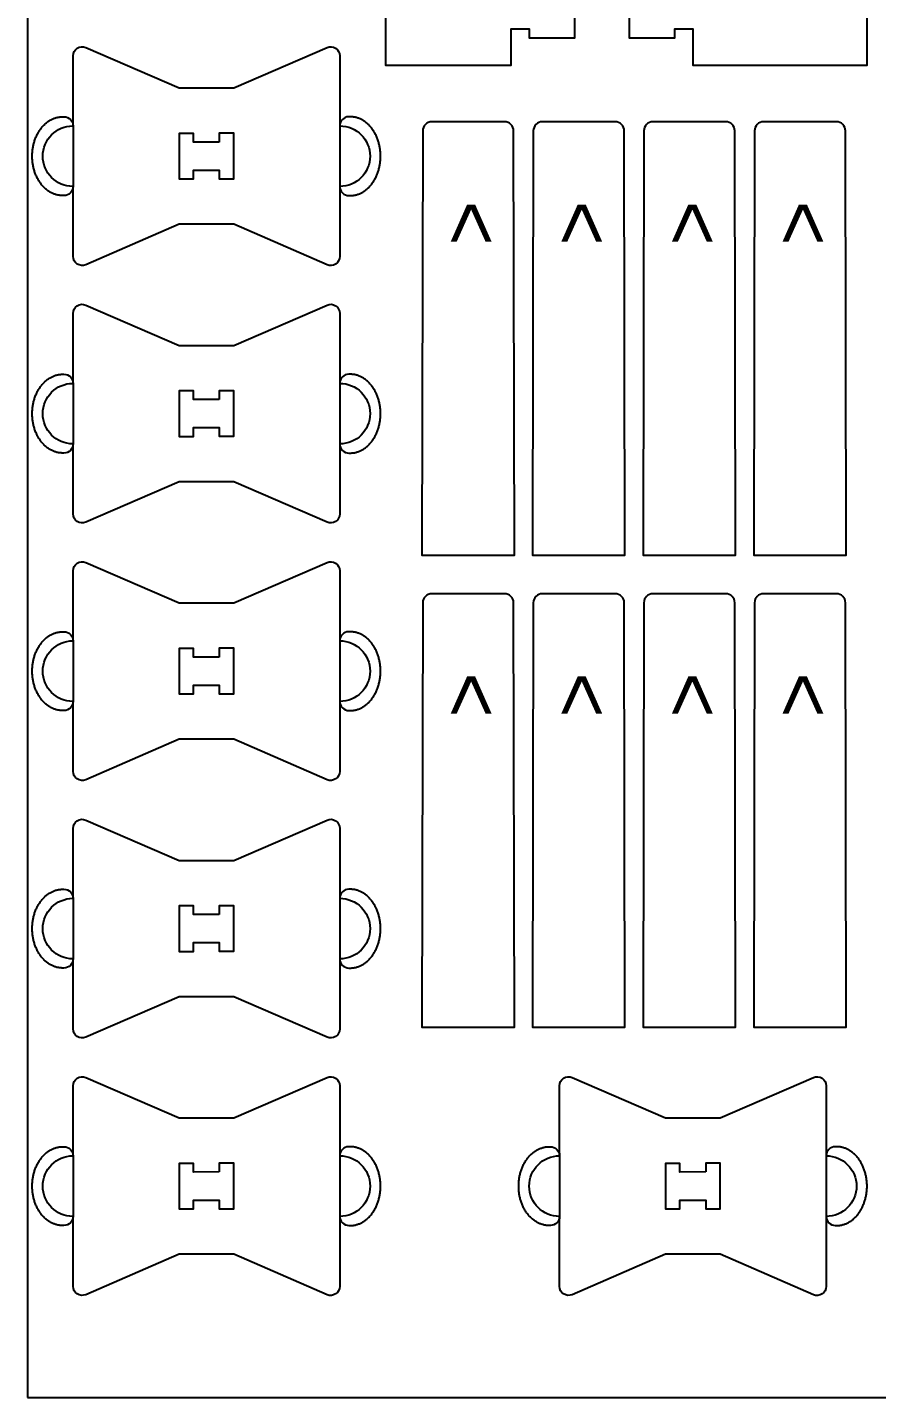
# Model space of a CAD drawing. Extents: x 0 to 12772, y 0 to 23683.
# Drawn here: x 2223 to 2783, y 1291 to 2196 of the extents above; entities that cross this region are included whole.
import ezdxf

# ---------------------------------------------------------------- set-up
doc = ezdxf.new("R2010")
doc.units = 0
for name, color, linetype in [('0_SHEET_SPRUCEPLY_2440X122', 1, 'CONTINUOUS'), ('1_ANYTOOL_1MMDEEP_LABELS_S', 2, 'CONTINUOUS'), ('3_ANYTOOL_CUTTHROUGH_INSID', 4, 'CONTINUOUS'), ('4_ANYTOOL_CUTTHROUGH_OUTSI', 5, 'CONTINUOUS'), ('5_ANYTOOL_HALF_MILL_9MM_IN', 3, 'CONTINUOUS')]:
    doc.layers.add(name, color=color, linetype=linetype)
doc.styles.add('MONOTXT_REGULAR', font='')
doc.styles.get('MONOTXT_REGULAR').set_extended_font_data('Monotxt')

msp = doc.modelspace()

# ---------------------------------------------------------------- linework, layer by layer
at = {"layer": '0_SHEET_SPRUCEPLY_2440X122'}
msp.add_lwpolyline([(2222.98, 1290.9), (3442.98, 1290.9), (3442.98, 3730.9), (2222.98, 3730.9)], close=True, dxfattribs=at)
at = {"layer": '3_ANYTOOL_CUTTHROUGH_INSID'}
for points in [[(2349.65, 2119.86), (2332.59, 2119.79), (2332.59, 2125.55), (2323.12, 2125.55), (2323.12, 2095.52), (2332.59, 2095.52), (2332.59, 2101.29), (2349.65, 2101.36), (2349.65, 2095.59), (2359.12, 2095.59), (2359.12, 2125.62), (2349.65, 2125.62)], [(2349.65, 1949.86), (2332.59, 1949.79), (2332.59, 1955.55), (2323.12, 1955.55), (2323.12, 1925.52), (2332.59, 1925.52), (2332.59, 1931.29), (2349.65, 1931.36), (2349.65, 1925.59), (2359.12, 1925.59), (2359.12, 1955.62), (2349.65, 1955.62)], [(2349.65, 1779.86), (2332.59, 1779.79), (2332.59, 1785.55), (2323.12, 1785.55), (2323.12, 1755.52), (2332.59, 1755.52), (2332.59, 1761.29), (2349.65, 1761.36), (2349.65, 1755.59), (2359.12, 1755.59), (2359.12, 1785.62), (2349.65, 1785.62)], [(2349.65, 1609.86), (2332.59, 1609.79), (2332.59, 1615.55), (2323.12, 1615.55), (2323.12, 1585.52), (2332.59, 1585.52), (2332.59, 1591.29), (2349.65, 1591.36), (2349.65, 1585.59), (2359.12, 1585.59), (2359.12, 1615.62), (2349.65, 1615.62)], [(2349.65, 1439.86), (2332.59, 1439.79), (2332.59, 1445.55), (2323.12, 1445.55), (2323.12, 1415.52), (2332.59, 1415.52), (2332.59, 1421.29), (2349.65, 1421.36), (2349.65, 1415.59), (2359.12, 1415.59), (2359.12, 1445.62), (2349.65, 1445.62)], [(2670.73, 1439.86), (2653.67, 1439.79), (2653.67, 1445.55), (2644.2, 1445.55), (2644.2, 1415.52), (2653.67, 1415.52), (2653.67, 1421.29), (2670.73, 1421.36), (2670.73, 1415.59), (2680.2, 1415.59), (2680.2, 1445.62), (2670.73, 1445.62)]]:
    msp.add_lwpolyline(points, close=True, dxfattribs=at)
at = {"layer": '4_ANYTOOL_CUTTHROUGH_OUTSI'}
for points in [[(2776.98, 2424.88), (2776.98, 2170.38), (2662.48, 2170.38), (2662.48, 2194.38), (2649.98, 2194.38), (2649.98, 2188.38), (2620.48, 2188.38), (2620.48, 2205.88)], [(2583.98, 2205.88), (2583.98, 2188.38), (2554.48, 2188.38), (2554.48, 2194.38), (2541.98, 2194.38), (2541.98, 2170.38), (2459.48, 2170.38), (2459.48, 2269.88)]]:
    msp.add_lwpolyline(points, dxfattribs=at)
for points in [[(2429.12, 2044.34, -0.539734), (2420.73, 2038.84), (2359.12, 2065.54), (2323.12, 2065.54), (2261.5, 2038.84, -0.539734), (2253.12, 2044.34), (2253.12, 2090.54, -1), (2253.12, 2130.54), (2253.12, 2176.73, -0.539734), (2261.5, 2182.24), (2323.12, 2155.54), (2359.12, 2155.54), (2420.73, 2182.24, -0.539734), (2429.12, 2176.73), (2429.12, 2130.54, -1), (2429.12, 2090.54)], [(2543.89, 2127.23, 0.414214), (2537.89, 2133.23), (2489.89, 2133.23, 0.414214), (2483.89, 2127.23), (2483.39, 1847.09), (2544.39, 1847.09)], [(2616.89, 2127.23, 0.414214), (2610.89, 2133.23), (2562.89, 2133.23, 0.414214), (2556.89, 2127.23), (2556.39, 1847.09), (2617.39, 1847.09)], [(2689.89, 2127.23, 0.414214), (2683.89, 2133.23), (2635.89, 2133.23, 0.414214), (2629.89, 2127.23), (2629.39, 1847.09), (2690.39, 1847.09)], [(2762.89, 2127.23, 0.414214), (2756.89, 2133.23), (2708.89, 2133.23, 0.414214), (2702.89, 2127.23), (2702.39, 1847.09), (2763.39, 1847.09)], [(2429.12, 1874.34, -0.539734), (2420.73, 1868.84), (2359.12, 1895.54), (2323.12, 1895.54), (2261.5, 1868.84, -0.539734), (2253.12, 1874.34), (2253.12, 1920.54, -1), (2253.12, 1960.54), (2253.12, 2006.73, -0.539734), (2261.5, 2012.24), (2323.12, 1985.54), (2359.12, 1985.54), (2420.73, 2012.24, -0.539734), (2429.12, 2006.73), (2429.12, 1960.54, -1), (2429.12, 1920.54)], [(2429.12, 1704.34, -0.539734), (2420.73, 1698.84), (2359.12, 1725.54), (2323.12, 1725.54), (2261.5, 1698.84, -0.539734), (2253.12, 1704.34), (2253.12, 1750.54, -1), (2253.12, 1790.54), (2253.12, 1836.73, -0.539734), (2261.5, 1842.24), (2323.12, 1815.54), (2359.12, 1815.54), (2420.73, 1842.24, -0.539734), (2429.12, 1836.73), (2429.12, 1790.54, -1), (2429.12, 1750.54)], [(2543.89, 1815.66, 0.414214), (2537.89, 1821.66), (2489.89, 1821.66, 0.414214), (2483.89, 1815.66), (2483.39, 1535.52), (2544.39, 1535.52)], [(2616.89, 1815.66, 0.414214), (2610.89, 1821.66), (2562.89, 1821.66, 0.414214), (2556.89, 1815.66), (2556.39, 1535.52), (2617.39, 1535.52)], [(2689.89, 1815.66, 0.414214), (2683.89, 1821.66), (2635.89, 1821.66, 0.414214), (2629.89, 1815.66), (2629.39, 1535.52), (2690.39, 1535.52)], [(2762.89, 1815.66, 0.414214), (2756.89, 1821.66), (2708.89, 1821.66, 0.414214), (2702.89, 1815.66), (2702.39, 1535.52), (2763.39, 1535.52)], [(2429.12, 1534.34, -0.539734), (2420.73, 1528.84), (2359.12, 1555.54), (2323.12, 1555.54), (2261.5, 1528.84, -0.539734), (2253.12, 1534.34), (2253.12, 1580.54, -1), (2253.12, 1620.54), (2253.12, 1666.73, -0.539734), (2261.5, 1672.24), (2323.12, 1645.54), (2359.12, 1645.54), (2420.73, 1672.24, -0.539734), (2429.12, 1666.73), (2429.12, 1620.54, -1), (2429.12, 1580.54)], [(2429.12, 1364.34, -0.539734), (2420.73, 1358.84), (2359.12, 1385.54), (2323.12, 1385.54), (2261.5, 1358.84, -0.539734), (2253.12, 1364.34), (2253.12, 1410.54, -1), (2253.12, 1450.54), (2253.12, 1496.73, -0.539734), (2261.5, 1502.24), (2323.12, 1475.54), (2359.12, 1475.54), (2420.73, 1502.24, -0.539734), (2429.12, 1496.73), (2429.12, 1450.54, -1), (2429.12, 1410.54)], [(2750.2, 1364.34, -0.539734), (2741.81, 1358.84), (2680.2, 1385.54), (2644.2, 1385.54), (2582.58, 1358.84, -0.539734), (2574.2, 1364.34), (2574.2, 1410.54, -1), (2574.2, 1450.54), (2574.2, 1496.73, -0.539734), (2582.58, 1502.24), (2644.2, 1475.54), (2680.2, 1475.54), (2741.81, 1502.24, -0.539734), (2750.2, 1496.73), (2750.2, 1450.54, -1), (2750.2, 1410.54)]]:
    msp.add_lwpolyline(points, format="xyb", close=True, dxfattribs=at)
at = {"layer": '5_ANYTOOL_HALF_MILL_9MM_IN'}
for points in [[(2246.13, 2084.52), (2245.69, 2084.53), (2245.24, 2084.55), (2244.79, 2084.58), (2244.34, 2084.63), (2243.88, 2084.69), (2243.42, 2084.76), (2242.96, 2084.85), (2242.5, 2084.96), (2242.03, 2085.08), (2241.57, 2085.21), (2241.1, 2085.36), (2240.63, 2085.53), (2240.17, 2085.71), (2239.7, 2085.91), (2239.24, 2086.12), (2238.78, 2086.35), (2238.32, 2086.6), (2237.86, 2086.86), (2237.41, 2087.14), (2236.96, 2087.43), (2236.51, 2087.74), (2236.07, 2088.06), (2235.63, 2088.41), (2235.2, 2088.76), (2234.78, 2089.13), (2234.36, 2089.52), (2233.95, 2089.92), (2233.54, 2090.34), (2233.14, 2090.77), (2232.76, 2091.21), (2232.38, 2091.67), (2232.01, 2092.14), (2231.65, 2092.62), (2231.29, 2093.12), (2230.95, 2093.62), (2230.62, 2094.14), (2230.3, 2094.66), (2230, 2095.2), (2229.7, 2095.74), (2229.41, 2096.3), (2229.14, 2096.86), (2228.88, 2097.43), (2228.63, 2098), (2228.39, 2098.58), (2228.16, 2099.17), (2227.95, 2099.76), (2227.75, 2100.36), (2227.56, 2100.95), (2227.38, 2101.56), (2227.22, 2102.16), (2227.07, 2102.76), (2226.93, 2103.37), (2226.8, 2103.98), (2226.68, 2104.58), (2226.58, 2105.19), (2226.49, 2105.79), (2226.41, 2106.4), (2226.34, 2107), (2226.28, 2107.59), (2226.24, 2108.19), (2226.2, 2108.78), (2226.18, 2109.37), (2226.16, 2110.52), (2226.18, 2111.68), (2226.2, 2112.27), (2226.24, 2112.86), (2226.28, 2113.45), (2226.34, 2114.05), (2226.41, 2114.65), (2226.49, 2115.26), (2226.58, 2115.86), (2226.69, 2116.47), (2226.8, 2117.07), (2226.93, 2117.68), (2227.07, 2118.28), (2227.22, 2118.89), (2227.39, 2119.49), (2227.56, 2120.09), (2227.75, 2120.69), (2227.95, 2121.29), (2228.17, 2121.88), (2228.39, 2122.47), (2228.63, 2123.05), (2228.88, 2123.62), (2229.15, 2124.19), (2229.42, 2124.75), (2229.71, 2125.31), (2230.01, 2125.85), (2230.31, 2126.39), (2230.64, 2126.91), (2230.97, 2127.43), (2231.31, 2127.93), (2231.66, 2128.43), (2232.02, 2128.91), (2232.39, 2129.38), (2232.77, 2129.84), (2233.16, 2130.28), (2233.56, 2130.71), (2233.97, 2131.13), (2234.38, 2131.53), (2234.8, 2131.91), (2235.22, 2132.29), (2235.66, 2132.64), (2236.09, 2132.98), (2236.54, 2133.31), (2236.98, 2133.62), (2237.44, 2133.91), (2237.89, 2134.19), (2238.35, 2134.45), (2238.81, 2134.7), (2239.27, 2134.93), (2239.74, 2135.14), (2240.21, 2135.34), (2240.67, 2135.52), (2241.14, 2135.69), (2241.61, 2135.84), (2242.07, 2135.97), (2242.54, 2136.09), (2243, 2136.19), (2243.47, 2136.28), (2243.93, 2136.36), (2244.38, 2136.42), (2244.84, 2136.47), (2245.29, 2136.5), (2245.74, 2136.52), (2246.18, 2136.52), (2247.12, 2136.52, -0.413668), (2253.12, 2130.54), (2253.12, 2090.54, -0.41476), (2247.12, 2084.52)], [(2436.11, 2084.52), (2436.55, 2084.53), (2437, 2084.55), (2437.45, 2084.58), (2437.9, 2084.63), (2438.36, 2084.69), (2438.82, 2084.76), (2439.28, 2084.85), (2439.74, 2084.96), (2440.21, 2085.08), (2440.67, 2085.21), (2441.14, 2085.36), (2441.6, 2085.53), (2442.07, 2085.71), (2442.53, 2085.91), (2443, 2086.12), (2443.46, 2086.35), (2443.92, 2086.6), (2444.38, 2086.86), (2444.83, 2087.14), (2445.28, 2087.43), (2445.73, 2087.74), (2446.17, 2088.06), (2446.61, 2088.41), (2447.04, 2088.76), (2447.46, 2089.13), (2447.88, 2089.52), (2448.29, 2089.92), (2448.7, 2090.34), (2449.09, 2090.77), (2449.48, 2091.21), (2449.86, 2091.67), (2450.23, 2092.14), (2450.59, 2092.62), (2450.94, 2093.12), (2451.28, 2093.62), (2451.61, 2094.14), (2451.93, 2094.66), (2452.24, 2095.2), (2452.54, 2095.74), (2452.83, 2096.3), (2453.1, 2096.86), (2453.36, 2097.43), (2453.61, 2098), (2453.85, 2098.58), (2454.08, 2099.17), (2454.29, 2099.76), (2454.49, 2100.36), (2454.68, 2100.95), (2454.86, 2101.56), (2455.02, 2102.16), (2455.17, 2102.76), (2455.31, 2103.37), (2455.44, 2103.98), (2455.55, 2104.58), (2455.66, 2105.19), (2455.75, 2105.79), (2455.83, 2106.4), (2455.9, 2107), (2455.95, 2107.59), (2456, 2108.19), (2456.04, 2108.78), (2456.06, 2109.37), (2456.08, 2110.52), (2456.06, 2111.68), (2456.04, 2112.27), (2456, 2112.86), (2455.95, 2113.45), (2455.9, 2114.05), (2455.83, 2114.65), (2455.75, 2115.26), (2455.66, 2115.86), (2455.55, 2116.47), (2455.44, 2117.07), (2455.31, 2117.68), (2455.17, 2118.28), (2455.02, 2118.89), (2454.85, 2119.49), (2454.68, 2120.09), (2454.49, 2120.69), (2454.29, 2121.29), (2454.07, 2121.88), (2453.84, 2122.47), (2453.61, 2123.05), (2453.36, 2123.62), (2453.09, 2124.19), (2452.82, 2124.75), (2452.53, 2125.31), (2452.23, 2125.85), (2451.92, 2126.39), (2451.6, 2126.91), (2451.27, 2127.43), (2450.93, 2127.93), (2450.58, 2128.43), (2450.22, 2128.91), (2449.85, 2129.38), (2449.46, 2129.84), (2449.08, 2130.28), (2448.68, 2130.71), (2448.27, 2131.13), (2447.86, 2131.53), (2447.44, 2131.91), (2447.01, 2132.29), (2446.58, 2132.64), (2446.14, 2132.98), (2445.7, 2133.31), (2445.25, 2133.62), (2444.8, 2133.91), (2444.35, 2134.19), (2443.89, 2134.45), (2443.43, 2134.7), (2442.96, 2134.93), (2442.5, 2135.14), (2442.03, 2135.34), (2441.57, 2135.52), (2441.1, 2135.69), (2440.63, 2135.84), (2440.17, 2135.97), (2439.7, 2136.09), (2439.24, 2136.19), (2438.77, 2136.28), (2438.31, 2136.36), (2437.86, 2136.42), (2437.4, 2136.47), (2436.95, 2136.5), (2436.5, 2136.52), (2436.06, 2136.52), (2435.12, 2136.52, 0.413668), (2429.12, 2130.54), (2429.12, 2090.54, 0.41476), (2435.12, 2084.52)], [(2246.13, 1914.52), (2245.69, 1914.53), (2245.24, 1914.55), (2244.79, 1914.58), (2244.34, 1914.63), (2243.88, 1914.69), (2243.42, 1914.76), (2242.96, 1914.85), (2242.5, 1914.96), (2242.03, 1915.08), (2241.57, 1915.21), (2241.1, 1915.36), (2240.63, 1915.53), (2240.17, 1915.71), (2239.7, 1915.91), (2239.24, 1916.12), (2238.78, 1916.35), (2238.32, 1916.6), (2237.86, 1916.86), (2237.41, 1917.14), (2236.96, 1917.43), (2236.51, 1917.74), (2236.07, 1918.06), (2235.63, 1918.41), (2235.2, 1918.76), (2234.78, 1919.13), (2234.36, 1919.52), (2233.95, 1919.92), (2233.54, 1920.34), (2233.14, 1920.77), (2232.76, 1921.21), (2232.38, 1921.67), (2232.01, 1922.14), (2231.65, 1922.62), (2231.29, 1923.12), (2230.95, 1923.62), (2230.62, 1924.14), (2230.3, 1924.66), (2230, 1925.2), (2229.7, 1925.74), (2229.41, 1926.3), (2229.14, 1926.86), (2228.88, 1927.43), (2228.63, 1928), (2228.39, 1928.58), (2228.16, 1929.17), (2227.95, 1929.76), (2227.75, 1930.36), (2227.56, 1930.95), (2227.38, 1931.56), (2227.22, 1932.16), (2227.07, 1932.76), (2226.93, 1933.37), (2226.8, 1933.98), (2226.68, 1934.58), (2226.58, 1935.19), (2226.49, 1935.79), (2226.41, 1936.4), (2226.34, 1937), (2226.28, 1937.59), (2226.24, 1938.19), (2226.2, 1938.78), (2226.18, 1939.37), (2226.16, 1940.52), (2226.18, 1941.68), (2226.2, 1942.27), (2226.24, 1942.86), (2226.28, 1943.45), (2226.34, 1944.05), (2226.41, 1944.65), (2226.49, 1945.26), (2226.58, 1945.86), (2226.69, 1946.47), (2226.8, 1947.07), (2226.93, 1947.68), (2227.07, 1948.28), (2227.22, 1948.89), (2227.39, 1949.49), (2227.56, 1950.09), (2227.75, 1950.69), (2227.95, 1951.29), (2228.17, 1951.88), (2228.39, 1952.47), (2228.63, 1953.05), (2228.88, 1953.62), (2229.15, 1954.19), (2229.42, 1954.75), (2229.71, 1955.31), (2230.01, 1955.85), (2230.31, 1956.39), (2230.64, 1956.91), (2230.97, 1957.43), (2231.31, 1957.93), (2231.66, 1958.43), (2232.02, 1958.91), (2232.39, 1959.38), (2232.77, 1959.84), (2233.16, 1960.28), (2233.56, 1960.71), (2233.97, 1961.13), (2234.38, 1961.53), (2234.8, 1961.91), (2235.22, 1962.29), (2235.66, 1962.64), (2236.09, 1962.98), (2236.54, 1963.31), (2236.98, 1963.62), (2237.44, 1963.91), (2237.89, 1964.19), (2238.35, 1964.45), (2238.81, 1964.7), (2239.27, 1964.93), (2239.74, 1965.14), (2240.21, 1965.34), (2240.67, 1965.52), (2241.14, 1965.69), (2241.61, 1965.84), (2242.07, 1965.97), (2242.54, 1966.09), (2243, 1966.19), (2243.47, 1966.28), (2243.93, 1966.36), (2244.38, 1966.42), (2244.84, 1966.47), (2245.29, 1966.5), (2245.74, 1966.52), (2246.18, 1966.52), (2247.12, 1966.52, -0.413668), (2253.12, 1960.54), (2253.12, 1920.54, -0.41476), (2247.12, 1914.52)], [(2436.11, 1914.52), (2436.55, 1914.53), (2437, 1914.55), (2437.45, 1914.58), (2437.9, 1914.63), (2438.36, 1914.69), (2438.82, 1914.76), (2439.28, 1914.85), (2439.74, 1914.96), (2440.21, 1915.08), (2440.67, 1915.21), (2441.14, 1915.36), (2441.6, 1915.53), (2442.07, 1915.71), (2442.53, 1915.91), (2443, 1916.12), (2443.46, 1916.35), (2443.92, 1916.6), (2444.38, 1916.86), (2444.83, 1917.14), (2445.28, 1917.43), (2445.73, 1917.74), (2446.17, 1918.06), (2446.61, 1918.41), (2447.04, 1918.76), (2447.46, 1919.13), (2447.88, 1919.52), (2448.29, 1919.92), (2448.7, 1920.34), (2449.09, 1920.77), (2449.48, 1921.21), (2449.86, 1921.67), (2450.23, 1922.14), (2450.59, 1922.62), (2450.94, 1923.12), (2451.28, 1923.62), (2451.61, 1924.14), (2451.93, 1924.66), (2452.24, 1925.2), (2452.54, 1925.74), (2452.83, 1926.3), (2453.1, 1926.86), (2453.36, 1927.43), (2453.61, 1928), (2453.85, 1928.58), (2454.08, 1929.17), (2454.29, 1929.76), (2454.49, 1930.36), (2454.68, 1930.95), (2454.86, 1931.56), (2455.02, 1932.16), (2455.17, 1932.76), (2455.31, 1933.37), (2455.44, 1933.98), (2455.55, 1934.58), (2455.66, 1935.19), (2455.75, 1935.79), (2455.83, 1936.4), (2455.9, 1937), (2455.95, 1937.59), (2456, 1938.19), (2456.04, 1938.78), (2456.06, 1939.37), (2456.08, 1940.52), (2456.06, 1941.68), (2456.04, 1942.27), (2456, 1942.86), (2455.95, 1943.45), (2455.9, 1944.05), (2455.83, 1944.65), (2455.75, 1945.26), (2455.66, 1945.86), (2455.55, 1946.47), (2455.44, 1947.07), (2455.31, 1947.68), (2455.17, 1948.28), (2455.02, 1948.89), (2454.85, 1949.49), (2454.68, 1950.09), (2454.49, 1950.69), (2454.29, 1951.29), (2454.07, 1951.88), (2453.84, 1952.47), (2453.61, 1953.05), (2453.36, 1953.62), (2453.09, 1954.19), (2452.82, 1954.75), (2452.53, 1955.31), (2452.23, 1955.85), (2451.92, 1956.39), (2451.6, 1956.91), (2451.27, 1957.43), (2450.93, 1957.93), (2450.58, 1958.43), (2450.22, 1958.91), (2449.85, 1959.38), (2449.46, 1959.84), (2449.08, 1960.28), (2448.68, 1960.71), (2448.27, 1961.13), (2447.86, 1961.53), (2447.44, 1961.91), (2447.01, 1962.29), (2446.58, 1962.64), (2446.14, 1962.98), (2445.7, 1963.31), (2445.25, 1963.62), (2444.8, 1963.91), (2444.35, 1964.19), (2443.89, 1964.45), (2443.43, 1964.7), (2442.96, 1964.93), (2442.5, 1965.14), (2442.03, 1965.34), (2441.57, 1965.52), (2441.1, 1965.69), (2440.63, 1965.84), (2440.17, 1965.97), (2439.7, 1966.09), (2439.24, 1966.19), (2438.77, 1966.28), (2438.31, 1966.36), (2437.86, 1966.42), (2437.4, 1966.47), (2436.95, 1966.5), (2436.5, 1966.52), (2436.06, 1966.52), (2435.12, 1966.52, 0.413668), (2429.12, 1960.54), (2429.12, 1920.54, 0.41476), (2435.12, 1914.52)], [(2246.13, 1744.52), (2245.69, 1744.53), (2245.24, 1744.55), (2244.79, 1744.58), (2244.34, 1744.63), (2243.88, 1744.69), (2243.42, 1744.76), (2242.96, 1744.85), (2242.5, 1744.96), (2242.03, 1745.08), (2241.57, 1745.21), (2241.1, 1745.36), (2240.63, 1745.53), (2240.17, 1745.71), (2239.7, 1745.91), (2239.24, 1746.12), (2238.78, 1746.35), (2238.32, 1746.6), (2237.86, 1746.86), (2237.41, 1747.14), (2236.96, 1747.43), (2236.51, 1747.74), (2236.07, 1748.06), (2235.63, 1748.41), (2235.2, 1748.76), (2234.78, 1749.13), (2234.36, 1749.52), (2233.95, 1749.92), (2233.54, 1750.34), (2233.14, 1750.77), (2232.76, 1751.21), (2232.38, 1751.67), (2232.01, 1752.14), (2231.65, 1752.62), (2231.29, 1753.12), (2230.95, 1753.62), (2230.62, 1754.14), (2230.3, 1754.66), (2230, 1755.2), (2229.7, 1755.74), (2229.41, 1756.3), (2229.14, 1756.86), (2228.88, 1757.43), (2228.63, 1758), (2228.39, 1758.58), (2228.16, 1759.17), (2227.95, 1759.76), (2227.75, 1760.36), (2227.56, 1760.95), (2227.38, 1761.56), (2227.22, 1762.16), (2227.07, 1762.76), (2226.93, 1763.37), (2226.8, 1763.98), (2226.68, 1764.58), (2226.58, 1765.19), (2226.49, 1765.79), (2226.41, 1766.4), (2226.34, 1767), (2226.28, 1767.59), (2226.24, 1768.19), (2226.2, 1768.78), (2226.18, 1769.37), (2226.16, 1770.52), (2226.18, 1771.68), (2226.2, 1772.27), (2226.24, 1772.86), (2226.28, 1773.45), (2226.34, 1774.05), (2226.41, 1774.65), (2226.49, 1775.26), (2226.58, 1775.86), (2226.69, 1776.47), (2226.8, 1777.07), (2226.93, 1777.68), (2227.07, 1778.28), (2227.22, 1778.89), (2227.39, 1779.49), (2227.56, 1780.09), (2227.75, 1780.69), (2227.95, 1781.29), (2228.17, 1781.88), (2228.39, 1782.47), (2228.63, 1783.05), (2228.88, 1783.62), (2229.15, 1784.19), (2229.42, 1784.75), (2229.71, 1785.31), (2230.01, 1785.85), (2230.31, 1786.39), (2230.64, 1786.91), (2230.97, 1787.43), (2231.31, 1787.93), (2231.66, 1788.43), (2232.02, 1788.91), (2232.39, 1789.38), (2232.77, 1789.84), (2233.16, 1790.28), (2233.56, 1790.71), (2233.97, 1791.13), (2234.38, 1791.53), (2234.8, 1791.91), (2235.22, 1792.29), (2235.66, 1792.64), (2236.09, 1792.98), (2236.54, 1793.31), (2236.98, 1793.62), (2237.44, 1793.91), (2237.89, 1794.19), (2238.35, 1794.45), (2238.81, 1794.7), (2239.27, 1794.93), (2239.74, 1795.14), (2240.21, 1795.34), (2240.67, 1795.52), (2241.14, 1795.69), (2241.61, 1795.84), (2242.07, 1795.97), (2242.54, 1796.09), (2243, 1796.19), (2243.47, 1796.28), (2243.93, 1796.36), (2244.38, 1796.42), (2244.84, 1796.47), (2245.29, 1796.5), (2245.74, 1796.52), (2246.18, 1796.52), (2247.12, 1796.52, -0.413668), (2253.12, 1790.54), (2253.12, 1750.54, -0.41476), (2247.12, 1744.52)], [(2436.11, 1744.52), (2436.55, 1744.53), (2437, 1744.55), (2437.45, 1744.58), (2437.9, 1744.63), (2438.36, 1744.69), (2438.82, 1744.76), (2439.28, 1744.85), (2439.74, 1744.96), (2440.21, 1745.08), (2440.67, 1745.21), (2441.14, 1745.36), (2441.6, 1745.53), (2442.07, 1745.71), (2442.53, 1745.91), (2443, 1746.12), (2443.46, 1746.35), (2443.92, 1746.6), (2444.38, 1746.86), (2444.83, 1747.14), (2445.28, 1747.43), (2445.73, 1747.74), (2446.17, 1748.06), (2446.61, 1748.41), (2447.04, 1748.76), (2447.46, 1749.13), (2447.88, 1749.52), (2448.29, 1749.92), (2448.7, 1750.34), (2449.09, 1750.77), (2449.48, 1751.21), (2449.86, 1751.67), (2450.23, 1752.14), (2450.59, 1752.62), (2450.94, 1753.12), (2451.28, 1753.62), (2451.61, 1754.14), (2451.93, 1754.66), (2452.24, 1755.2), (2452.54, 1755.74), (2452.83, 1756.3), (2453.1, 1756.86), (2453.36, 1757.43), (2453.61, 1758), (2453.85, 1758.58), (2454.08, 1759.17), (2454.29, 1759.76), (2454.49, 1760.36), (2454.68, 1760.95), (2454.86, 1761.56), (2455.02, 1762.16), (2455.17, 1762.76), (2455.31, 1763.37), (2455.44, 1763.98), (2455.55, 1764.58), (2455.66, 1765.19), (2455.75, 1765.79), (2455.83, 1766.4), (2455.9, 1767), (2455.95, 1767.59), (2456, 1768.19), (2456.04, 1768.78), (2456.06, 1769.37), (2456.08, 1770.52), (2456.06, 1771.68), (2456.04, 1772.27), (2456, 1772.86), (2455.95, 1773.45), (2455.9, 1774.05), (2455.83, 1774.65), (2455.75, 1775.26), (2455.66, 1775.86), (2455.55, 1776.47), (2455.44, 1777.07), (2455.31, 1777.68), (2455.17, 1778.28), (2455.02, 1778.89), (2454.85, 1779.49), (2454.68, 1780.09), (2454.49, 1780.69), (2454.29, 1781.29), (2454.07, 1781.88), (2453.84, 1782.47), (2453.61, 1783.05), (2453.36, 1783.62), (2453.09, 1784.19), (2452.82, 1784.75), (2452.53, 1785.31), (2452.23, 1785.85), (2451.92, 1786.39), (2451.6, 1786.91), (2451.27, 1787.43), (2450.93, 1787.93), (2450.58, 1788.43), (2450.22, 1788.91), (2449.85, 1789.38), (2449.46, 1789.84), (2449.08, 1790.28), (2448.68, 1790.71), (2448.27, 1791.13), (2447.86, 1791.53), (2447.44, 1791.91), (2447.01, 1792.29), (2446.58, 1792.64), (2446.14, 1792.98), (2445.7, 1793.31), (2445.25, 1793.62), (2444.8, 1793.91), (2444.35, 1794.19), (2443.89, 1794.45), (2443.43, 1794.7), (2442.96, 1794.93), (2442.5, 1795.14), (2442.03, 1795.34), (2441.57, 1795.52), (2441.1, 1795.69), (2440.63, 1795.84), (2440.17, 1795.97), (2439.7, 1796.09), (2439.24, 1796.19), (2438.77, 1796.28), (2438.31, 1796.36), (2437.86, 1796.42), (2437.4, 1796.47), (2436.95, 1796.5), (2436.5, 1796.52), (2436.06, 1796.52), (2435.12, 1796.52, 0.413668), (2429.12, 1790.54), (2429.12, 1750.54, 0.41476), (2435.12, 1744.52)], [(2246.13, 1574.52), (2245.69, 1574.53), (2245.24, 1574.55), (2244.79, 1574.58), (2244.34, 1574.63), (2243.88, 1574.69), (2243.42, 1574.76), (2242.96, 1574.85), (2242.5, 1574.96), (2242.03, 1575.08), (2241.57, 1575.21), (2241.1, 1575.36), (2240.63, 1575.53), (2240.17, 1575.71), (2239.7, 1575.91), (2239.24, 1576.12), (2238.78, 1576.35), (2238.32, 1576.6), (2237.86, 1576.86), (2237.41, 1577.14), (2236.96, 1577.43), (2236.51, 1577.74), (2236.07, 1578.06), (2235.63, 1578.41), (2235.2, 1578.76), (2234.78, 1579.13), (2234.36, 1579.52), (2233.95, 1579.92), (2233.54, 1580.34), (2233.14, 1580.77), (2232.76, 1581.21), (2232.38, 1581.67), (2232.01, 1582.14), (2231.65, 1582.62), (2231.29, 1583.12), (2230.95, 1583.62), (2230.62, 1584.14), (2230.3, 1584.66), (2230, 1585.2), (2229.7, 1585.74), (2229.41, 1586.3), (2229.14, 1586.86), (2228.88, 1587.43), (2228.63, 1588), (2228.39, 1588.58), (2228.16, 1589.17), (2227.95, 1589.76), (2227.75, 1590.36), (2227.56, 1590.95), (2227.38, 1591.56), (2227.22, 1592.16), (2227.07, 1592.76), (2226.93, 1593.37), (2226.8, 1593.98), (2226.68, 1594.58), (2226.58, 1595.19), (2226.49, 1595.79), (2226.41, 1596.4), (2226.34, 1597), (2226.28, 1597.59), (2226.24, 1598.19), (2226.2, 1598.78), (2226.18, 1599.37), (2226.16, 1600.52), (2226.18, 1601.68), (2226.2, 1602.27), (2226.24, 1602.86), (2226.28, 1603.45), (2226.34, 1604.05), (2226.41, 1604.65), (2226.49, 1605.26), (2226.58, 1605.86), (2226.69, 1606.47), (2226.8, 1607.07), (2226.93, 1607.68), (2227.07, 1608.28), (2227.22, 1608.89), (2227.39, 1609.49), (2227.56, 1610.09), (2227.75, 1610.69), (2227.95, 1611.29), (2228.17, 1611.88), (2228.39, 1612.47), (2228.63, 1613.05), (2228.88, 1613.62), (2229.15, 1614.19), (2229.42, 1614.75), (2229.71, 1615.31), (2230.01, 1615.85), (2230.31, 1616.39), (2230.64, 1616.91), (2230.97, 1617.43), (2231.31, 1617.93), (2231.66, 1618.43), (2232.02, 1618.91), (2232.39, 1619.38), (2232.77, 1619.84), (2233.16, 1620.28), (2233.56, 1620.71), (2233.97, 1621.13), (2234.38, 1621.53), (2234.8, 1621.91), (2235.22, 1622.29), (2235.66, 1622.64), (2236.09, 1622.98), (2236.54, 1623.31), (2236.98, 1623.62), (2237.44, 1623.91), (2237.89, 1624.19), (2238.35, 1624.45), (2238.81, 1624.7), (2239.27, 1624.93), (2239.74, 1625.14), (2240.21, 1625.34), (2240.67, 1625.52), (2241.14, 1625.69), (2241.61, 1625.84), (2242.07, 1625.97), (2242.54, 1626.09), (2243, 1626.19), (2243.47, 1626.28), (2243.93, 1626.36), (2244.38, 1626.42), (2244.84, 1626.47), (2245.29, 1626.5), (2245.74, 1626.52), (2246.18, 1626.52), (2247.12, 1626.52, -0.413668), (2253.12, 1620.54), (2253.12, 1580.54, -0.41476), (2247.12, 1574.52)], [(2436.11, 1574.52), (2436.55, 1574.53), (2437, 1574.55), (2437.45, 1574.58), (2437.9, 1574.63), (2438.36, 1574.69), (2438.82, 1574.76), (2439.28, 1574.85), (2439.74, 1574.96), (2440.21, 1575.08), (2440.67, 1575.21), (2441.14, 1575.36), (2441.6, 1575.53), (2442.07, 1575.71), (2442.53, 1575.91), (2443, 1576.12), (2443.46, 1576.35), (2443.92, 1576.6), (2444.38, 1576.86), (2444.83, 1577.14), (2445.28, 1577.43), (2445.73, 1577.74), (2446.17, 1578.06), (2446.61, 1578.41), (2447.04, 1578.76), (2447.46, 1579.13), (2447.88, 1579.52), (2448.29, 1579.92), (2448.7, 1580.34), (2449.09, 1580.77), (2449.48, 1581.21), (2449.86, 1581.67), (2450.23, 1582.14), (2450.59, 1582.62), (2450.94, 1583.12), (2451.28, 1583.62), (2451.61, 1584.14), (2451.93, 1584.66), (2452.24, 1585.2), (2452.54, 1585.74), (2452.83, 1586.3), (2453.1, 1586.86), (2453.36, 1587.43), (2453.61, 1588), (2453.85, 1588.58), (2454.08, 1589.17), (2454.29, 1589.76), (2454.49, 1590.36), (2454.68, 1590.95), (2454.86, 1591.56), (2455.02, 1592.16), (2455.17, 1592.76), (2455.31, 1593.37), (2455.44, 1593.98), (2455.55, 1594.58), (2455.66, 1595.19), (2455.75, 1595.79), (2455.83, 1596.4), (2455.9, 1597), (2455.95, 1597.59), (2456, 1598.19), (2456.04, 1598.78), (2456.06, 1599.37), (2456.08, 1600.52), (2456.06, 1601.68), (2456.04, 1602.27), (2456, 1602.86), (2455.95, 1603.45), (2455.9, 1604.05), (2455.83, 1604.65), (2455.75, 1605.26), (2455.66, 1605.86), (2455.55, 1606.47), (2455.44, 1607.07), (2455.31, 1607.68), (2455.17, 1608.28), (2455.02, 1608.89), (2454.85, 1609.49), (2454.68, 1610.09), (2454.49, 1610.69), (2454.29, 1611.29), (2454.07, 1611.88), (2453.84, 1612.47), (2453.61, 1613.05), (2453.36, 1613.62), (2453.09, 1614.19), (2452.82, 1614.75), (2452.53, 1615.31), (2452.23, 1615.85), (2451.92, 1616.39), (2451.6, 1616.91), (2451.27, 1617.43), (2450.93, 1617.93), (2450.58, 1618.43), (2450.22, 1618.91), (2449.85, 1619.38), (2449.46, 1619.84), (2449.08, 1620.28), (2448.68, 1620.71), (2448.27, 1621.13), (2447.86, 1621.53), (2447.44, 1621.91), (2447.01, 1622.29), (2446.58, 1622.64), (2446.14, 1622.98), (2445.7, 1623.31), (2445.25, 1623.62), (2444.8, 1623.91), (2444.35, 1624.19), (2443.89, 1624.45), (2443.43, 1624.7), (2442.96, 1624.93), (2442.5, 1625.14), (2442.03, 1625.34), (2441.57, 1625.52), (2441.1, 1625.69), (2440.63, 1625.84), (2440.17, 1625.97), (2439.7, 1626.09), (2439.24, 1626.19), (2438.77, 1626.28), (2438.31, 1626.36), (2437.86, 1626.42), (2437.4, 1626.47), (2436.95, 1626.5), (2436.5, 1626.52), (2436.06, 1626.52), (2435.12, 1626.52, 0.413668), (2429.12, 1620.54), (2429.12, 1580.54, 0.41476), (2435.12, 1574.52)], [(2246.13, 1404.52), (2245.69, 1404.53), (2245.24, 1404.55), (2244.79, 1404.58), (2244.34, 1404.63), (2243.88, 1404.69), (2243.42, 1404.76), (2242.96, 1404.85), (2242.5, 1404.96), (2242.03, 1405.08), (2241.57, 1405.21), (2241.1, 1405.36), (2240.63, 1405.53), (2240.17, 1405.71), (2239.7, 1405.91), (2239.24, 1406.12), (2238.78, 1406.35), (2238.32, 1406.6), (2237.86, 1406.86), (2237.41, 1407.14), (2236.96, 1407.43), (2236.51, 1407.74), (2236.07, 1408.06), (2235.63, 1408.41), (2235.2, 1408.76), (2234.78, 1409.13), (2234.36, 1409.52), (2233.95, 1409.92), (2233.54, 1410.34), (2233.14, 1410.77), (2232.76, 1411.21), (2232.38, 1411.67), (2232.01, 1412.14), (2231.65, 1412.62), (2231.29, 1413.12), (2230.95, 1413.62), (2230.62, 1414.14), (2230.3, 1414.66), (2230, 1415.2), (2229.7, 1415.74), (2229.41, 1416.3), (2229.14, 1416.86), (2228.88, 1417.43), (2228.63, 1418), (2228.39, 1418.58), (2228.16, 1419.17), (2227.95, 1419.76), (2227.75, 1420.36), (2227.56, 1420.95), (2227.38, 1421.56), (2227.22, 1422.16), (2227.07, 1422.76), (2226.93, 1423.37), (2226.8, 1423.98), (2226.68, 1424.58), (2226.58, 1425.19), (2226.49, 1425.79), (2226.41, 1426.4), (2226.34, 1427), (2226.28, 1427.59), (2226.24, 1428.19), (2226.2, 1428.78), (2226.18, 1429.37), (2226.16, 1430.52), (2226.18, 1431.68), (2226.2, 1432.27), (2226.24, 1432.86), (2226.28, 1433.45), (2226.34, 1434.05), (2226.41, 1434.65), (2226.49, 1435.26), (2226.58, 1435.86), (2226.69, 1436.47), (2226.8, 1437.07), (2226.93, 1437.68), (2227.07, 1438.28), (2227.22, 1438.89), (2227.39, 1439.49), (2227.56, 1440.09), (2227.75, 1440.69), (2227.95, 1441.29), (2228.17, 1441.88), (2228.39, 1442.47), (2228.63, 1443.05), (2228.88, 1443.62), (2229.15, 1444.19), (2229.42, 1444.75), (2229.71, 1445.31), (2230.01, 1445.85), (2230.31, 1446.39), (2230.64, 1446.91), (2230.97, 1447.43), (2231.31, 1447.93), (2231.66, 1448.43), (2232.02, 1448.91), (2232.39, 1449.38), (2232.77, 1449.84), (2233.16, 1450.28), (2233.56, 1450.71), (2233.97, 1451.13), (2234.38, 1451.53), (2234.8, 1451.91), (2235.22, 1452.29), (2235.66, 1452.64), (2236.09, 1452.98), (2236.54, 1453.31), (2236.98, 1453.62), (2237.44, 1453.91), (2237.89, 1454.19), (2238.35, 1454.45), (2238.81, 1454.7), (2239.27, 1454.93), (2239.74, 1455.14), (2240.21, 1455.34), (2240.67, 1455.52), (2241.14, 1455.69), (2241.61, 1455.84), (2242.07, 1455.97), (2242.54, 1456.09), (2243, 1456.19), (2243.47, 1456.28), (2243.93, 1456.36), (2244.38, 1456.42), (2244.84, 1456.47), (2245.29, 1456.5), (2245.74, 1456.52), (2246.18, 1456.52), (2247.12, 1456.52, -0.413668), (2253.12, 1450.54), (2253.12, 1410.54, -0.41476), (2247.12, 1404.52)], [(2436.11, 1404.52), (2436.55, 1404.53), (2437, 1404.55), (2437.45, 1404.58), (2437.9, 1404.63), (2438.36, 1404.69), (2438.82, 1404.76), (2439.28, 1404.85), (2439.74, 1404.96), (2440.21, 1405.08), (2440.67, 1405.21), (2441.14, 1405.36), (2441.6, 1405.53), (2442.07, 1405.71), (2442.53, 1405.91), (2443, 1406.12), (2443.46, 1406.35), (2443.92, 1406.6), (2444.38, 1406.86), (2444.83, 1407.14), (2445.28, 1407.43), (2445.73, 1407.74), (2446.17, 1408.06), (2446.61, 1408.41), (2447.04, 1408.76), (2447.46, 1409.13), (2447.88, 1409.52), (2448.29, 1409.92), (2448.7, 1410.34), (2449.09, 1410.77), (2449.48, 1411.21), (2449.86, 1411.67), (2450.23, 1412.14), (2450.59, 1412.62), (2450.94, 1413.12), (2451.28, 1413.62), (2451.61, 1414.14), (2451.93, 1414.66), (2452.24, 1415.2), (2452.54, 1415.74), (2452.83, 1416.3), (2453.1, 1416.86), (2453.36, 1417.43), (2453.61, 1418), (2453.85, 1418.58), (2454.08, 1419.17), (2454.29, 1419.76), (2454.49, 1420.36), (2454.68, 1420.95), (2454.86, 1421.56), (2455.02, 1422.16), (2455.17, 1422.76), (2455.31, 1423.37), (2455.44, 1423.98), (2455.55, 1424.58), (2455.66, 1425.19), (2455.75, 1425.79), (2455.83, 1426.4), (2455.9, 1427), (2455.95, 1427.59), (2456, 1428.19), (2456.04, 1428.78), (2456.06, 1429.37), (2456.08, 1430.52), (2456.06, 1431.68), (2456.04, 1432.27), (2456, 1432.86), (2455.95, 1433.45), (2455.9, 1434.05), (2455.83, 1434.65), (2455.75, 1435.26), (2455.66, 1435.86), (2455.55, 1436.47), (2455.44, 1437.07), (2455.31, 1437.68), (2455.17, 1438.28), (2455.02, 1438.89), (2454.85, 1439.49), (2454.68, 1440.09), (2454.49, 1440.69), (2454.29, 1441.29), (2454.07, 1441.88), (2453.84, 1442.47), (2453.61, 1443.05), (2453.36, 1443.62), (2453.09, 1444.19), (2452.82, 1444.75), (2452.53, 1445.31), (2452.23, 1445.85), (2451.92, 1446.39), (2451.6, 1446.91), (2451.27, 1447.43), (2450.93, 1447.93), (2450.58, 1448.43), (2450.22, 1448.91), (2449.85, 1449.38), (2449.46, 1449.84), (2449.08, 1450.28), (2448.68, 1450.71), (2448.27, 1451.13), (2447.86, 1451.53), (2447.44, 1451.91), (2447.01, 1452.29), (2446.58, 1452.64), (2446.14, 1452.98), (2445.7, 1453.31), (2445.25, 1453.62), (2444.8, 1453.91), (2444.35, 1454.19), (2443.89, 1454.45), (2443.43, 1454.7), (2442.96, 1454.93), (2442.5, 1455.14), (2442.03, 1455.34), (2441.57, 1455.52), (2441.1, 1455.69), (2440.63, 1455.84), (2440.17, 1455.97), (2439.7, 1456.09), (2439.24, 1456.19), (2438.77, 1456.28), (2438.31, 1456.36), (2437.86, 1456.42), (2437.4, 1456.47), (2436.95, 1456.5), (2436.5, 1456.52), (2436.06, 1456.52), (2435.12, 1456.52, 0.413668), (2429.12, 1450.54), (2429.12, 1410.54, 0.41476), (2435.12, 1404.52)], [(2567.21, 1404.52), (2566.77, 1404.53), (2566.32, 1404.55), (2565.87, 1404.58), (2565.41, 1404.63), (2564.96, 1404.69), (2564.5, 1404.76), (2564.04, 1404.85), (2563.57, 1404.96), (2563.11, 1405.08), (2562.65, 1405.21), (2562.18, 1405.36), (2561.71, 1405.53), (2561.25, 1405.71), (2560.78, 1405.91), (2560.32, 1406.12), (2559.86, 1406.35), (2559.4, 1406.6), (2558.94, 1406.86), (2558.49, 1407.14), (2558.04, 1407.43), (2557.59, 1407.74), (2557.15, 1408.06), (2556.71, 1408.41), (2556.28, 1408.76), (2555.85, 1409.13), (2555.44, 1409.52), (2555.02, 1409.92), (2554.62, 1410.34), (2554.22, 1410.77), (2553.84, 1411.21), (2553.46, 1411.67), (2553.09, 1412.14), (2552.72, 1412.62), (2552.37, 1413.12), (2552.03, 1413.62), (2551.7, 1414.14), (2551.38, 1414.66), (2551.07, 1415.2), (2550.78, 1415.74), (2550.49, 1416.3), (2550.22, 1416.86), (2549.95, 1417.43), (2549.7, 1418), (2549.47, 1418.58), (2549.24, 1419.17), (2549.03, 1419.76), (2548.83, 1420.36), (2548.64, 1420.95), (2548.46, 1421.56), (2548.3, 1422.16), (2548.15, 1422.76), (2548.01, 1423.37), (2547.88, 1423.98), (2547.76, 1424.58), (2547.66, 1425.19), (2547.57, 1425.79), (2547.49, 1426.4), (2547.42, 1427), (2547.36, 1427.59), (2547.32, 1428.19), (2547.28, 1428.78), (2547.26, 1429.37), (2547.24, 1430.52), (2547.26, 1431.68), (2547.28, 1432.27), (2547.32, 1432.86), (2547.36, 1433.45), (2547.42, 1434.05), (2547.49, 1434.65), (2547.57, 1435.26), (2547.66, 1435.86), (2547.77, 1436.47), (2547.88, 1437.07), (2548.01, 1437.68), (2548.15, 1438.28), (2548.3, 1438.89), (2548.46, 1439.49), (2548.64, 1440.09), (2548.83, 1440.69), (2549.03, 1441.29), (2549.25, 1441.88), (2549.47, 1442.47), (2549.71, 1443.05), (2549.96, 1443.62), (2550.22, 1444.19), (2550.5, 1444.75), (2550.79, 1445.31), (2551.08, 1445.85), (2551.39, 1446.39), (2551.71, 1446.91), (2552.05, 1447.43), (2552.39, 1447.93), (2552.74, 1448.43), (2553.1, 1448.91), (2553.47, 1449.38), (2553.85, 1449.84), (2554.24, 1450.28), (2554.64, 1450.71), (2555.04, 1451.13), (2555.46, 1451.53), (2555.88, 1451.91), (2556.3, 1452.29), (2556.74, 1452.64), (2557.17, 1452.98), (2557.62, 1453.31), (2558.06, 1453.62), (2558.52, 1453.91), (2558.97, 1454.19), (2559.43, 1454.45), (2559.89, 1454.7), (2560.35, 1454.93), (2560.82, 1455.14), (2561.28, 1455.34), (2561.75, 1455.52), (2562.22, 1455.69), (2562.69, 1455.84), (2563.15, 1455.97), (2563.62, 1456.09), (2564.08, 1456.19), (2564.54, 1456.28), (2565, 1456.36), (2565.46, 1456.42), (2565.92, 1456.47), (2566.37, 1456.5), (2566.82, 1456.52), (2567.26, 1456.52), (2568.2, 1456.52, -0.413668), (2574.2, 1450.54), (2574.2, 1410.54, -0.41476), (2568.2, 1404.52)], [(2757.19, 1404.52), (2757.63, 1404.53), (2758.08, 1404.55), (2758.53, 1404.58), (2758.98, 1404.63), (2759.44, 1404.69), (2759.9, 1404.76), (2760.36, 1404.85), (2760.82, 1404.96), (2761.29, 1405.08), (2761.75, 1405.21), (2762.22, 1405.36), (2762.68, 1405.53), (2763.15, 1405.71), (2763.61, 1405.91), (2764.08, 1406.12), (2764.54, 1406.35), (2765, 1406.6), (2765.46, 1406.86), (2765.91, 1407.14), (2766.36, 1407.43), (2766.81, 1407.74), (2767.25, 1408.06), (2767.69, 1408.41), (2768.12, 1408.76), (2768.54, 1409.13), (2768.96, 1409.52), (2769.37, 1409.92), (2769.78, 1410.34), (2770.17, 1410.77), (2770.56, 1411.21), (2770.94, 1411.67), (2771.31, 1412.14), (2771.67, 1412.62), (2772.02, 1413.12), (2772.36, 1413.62), (2772.69, 1414.14), (2773.01, 1414.66), (2773.32, 1415.2), (2773.62, 1415.74), (2773.9, 1416.3), (2774.18, 1416.86), (2774.44, 1417.43), (2774.69, 1418), (2774.93, 1418.58), (2775.16, 1419.17), (2775.37, 1419.76), (2775.57, 1420.36), (2775.76, 1420.95), (2775.93, 1421.56), (2776.1, 1422.16), (2776.25, 1422.76), (2776.39, 1423.37), (2776.52, 1423.98), (2776.63, 1424.58), (2776.74, 1425.19), (2776.83, 1425.79), (2776.91, 1426.4), (2776.98, 1427), (2777.03, 1427.59), (2777.08, 1428.19), (2777.12, 1428.78), (2777.14, 1429.37), (2777.16, 1430.52), (2777.14, 1431.68), (2777.12, 1432.27), (2777.08, 1432.86), (2777.03, 1433.45), (2776.98, 1434.05), (2776.91, 1434.65), (2776.83, 1435.26), (2776.73, 1435.86), (2776.63, 1436.47), (2776.52, 1437.07), (2776.39, 1437.68), (2776.25, 1438.28), (2776.1, 1438.89), (2775.93, 1439.49), (2775.75, 1440.09), (2775.57, 1440.69), (2775.36, 1441.29), (2775.15, 1441.88), (2774.92, 1442.47), (2774.68, 1443.05), (2774.43, 1443.62), (2774.17, 1444.19), (2773.9, 1444.75), (2773.61, 1445.31), (2773.31, 1445.85), (2773, 1446.39), (2772.68, 1446.91), (2772.35, 1447.43), (2772.01, 1447.93), (2771.66, 1448.43), (2771.3, 1448.91), (2770.92, 1449.38), (2770.54, 1449.84), (2770.15, 1450.28), (2769.76, 1450.71), (2769.35, 1451.13), (2768.94, 1451.53), (2768.52, 1451.91), (2768.09, 1452.29), (2767.66, 1452.64), (2767.22, 1452.98), (2766.78, 1453.31), (2766.33, 1453.62), (2765.88, 1453.91), (2765.43, 1454.19), (2764.97, 1454.45), (2764.51, 1454.7), (2764.04, 1454.93), (2763.58, 1455.14), (2763.11, 1455.34), (2762.64, 1455.52), (2762.18, 1455.69), (2761.71, 1455.84), (2761.24, 1455.97), (2760.78, 1456.09), (2760.31, 1456.19), (2759.85, 1456.28), (2759.39, 1456.36), (2758.93, 1456.42), (2758.48, 1456.47), (2758.03, 1456.5), (2757.58, 1456.52), (2757.13, 1456.52), (2756.2, 1456.52, 0.413668), (2750.2, 1450.54), (2750.2, 1410.54, 0.41476), (2756.2, 1404.52)]]:
    msp.add_lwpolyline(points, format="xyb", close=True, dxfattribs=at)

# ---------------------------------------------------------------- texts
at = {"layer": '1_ANYTOOL_1MMDEEP_LABELS_S', "char_height": 35, "width": 117.6757, "attachment_point": 1, "rotation": 270, "style": 'MONOTXT_REGULAR'}
for insert in [(2533.37, 2081.45, 0), (2606.37, 2081.45, 0), (2679.37, 2081.45, 0), (2752.37, 2081.45, 0), (2533.37, 1769.88, 0), (2606.37, 1769.88, 0), (2679.37, 1769.88, 0), (2752.37, 1769.88, 0)]:
    msp.add_mtext('<', dxfattribs=dict(at, insert=insert))

doc.saveas('drawing.dxf')
